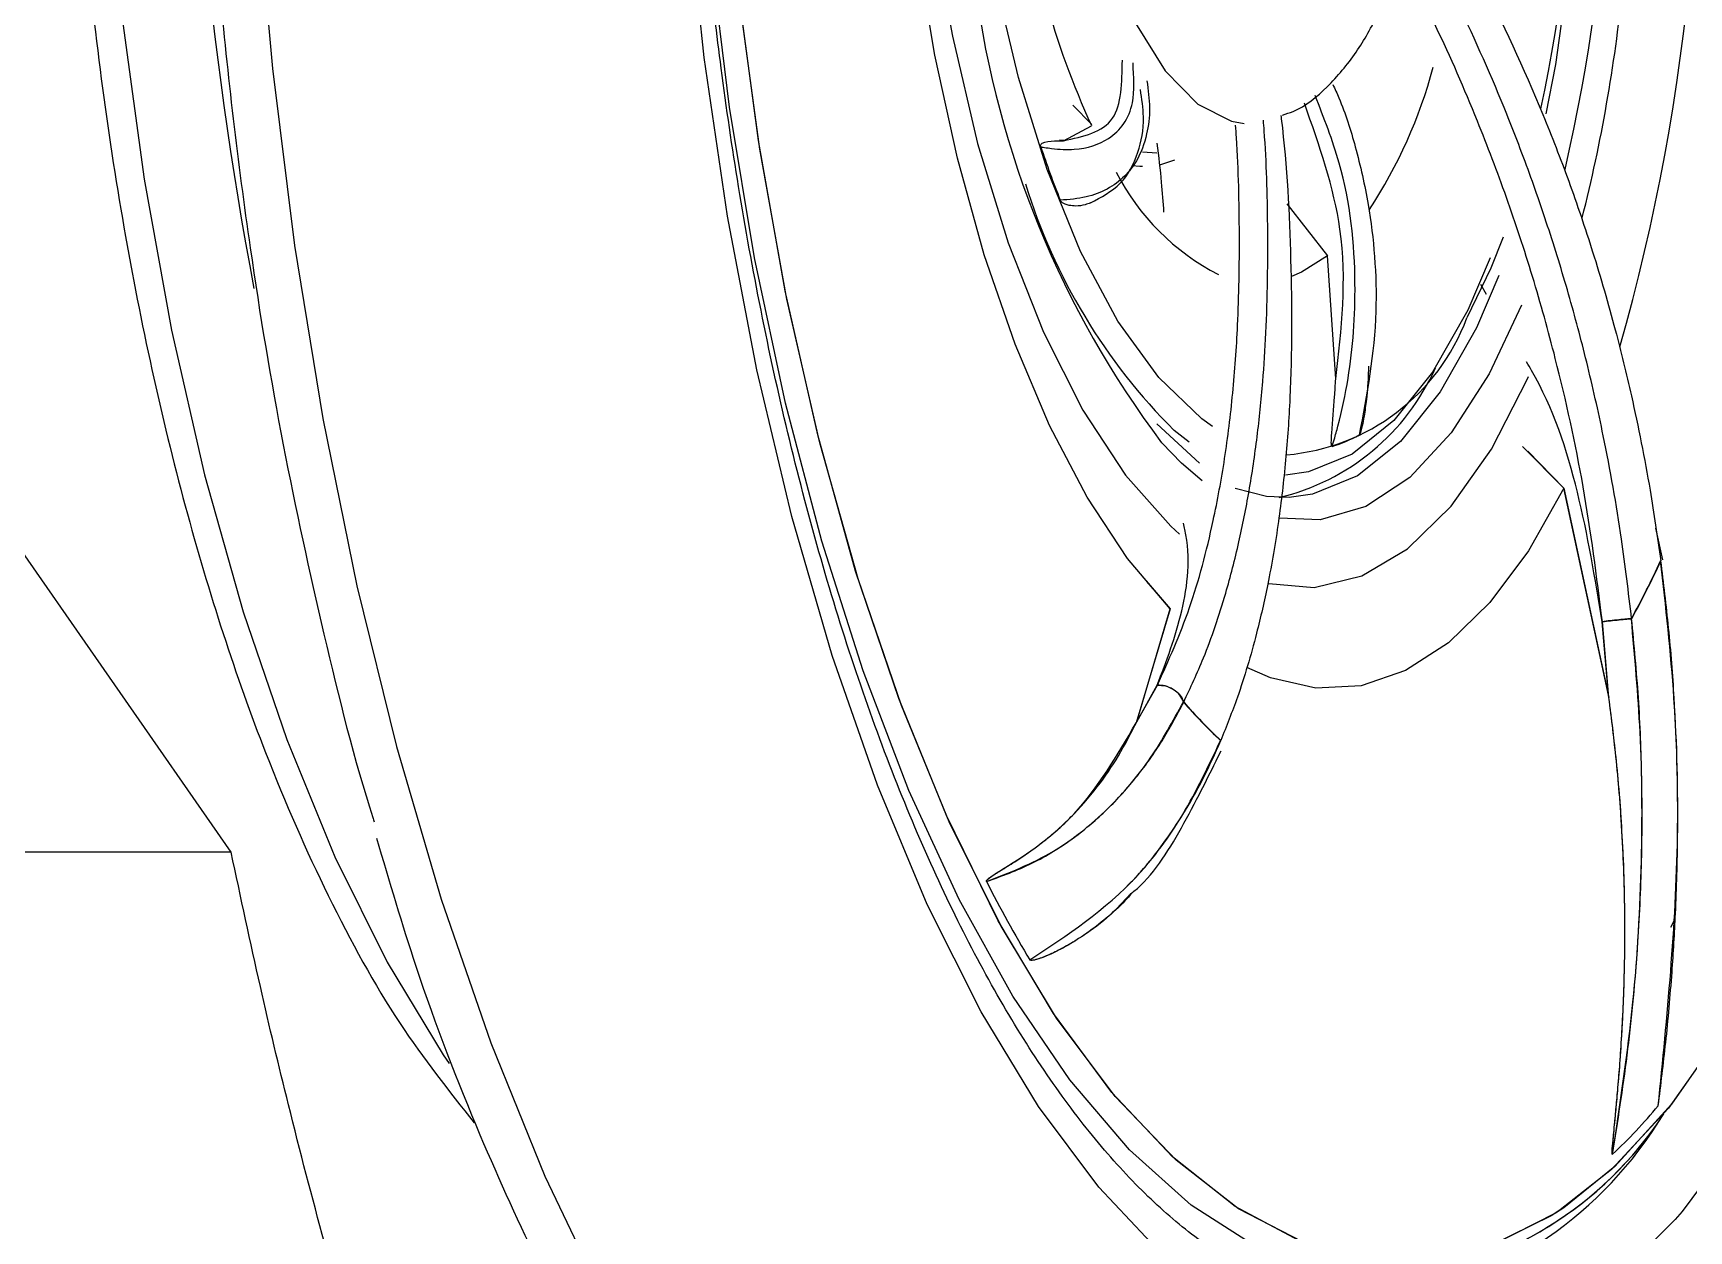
# Model space of a CAD drawing. Header units: inches. Extents: x 2 to 87, y 6 to 129.
# Drawn here: x 11.562 to 13.006, y 36.409 to 37.454 of the extents above; entities that cross this region are included whole.
import ezdxf

# ---------------------------------------------------------------- set-up
doc = ezdxf.new("R2010")
doc.units = ezdxf.units.IN
doc.header["$MEASUREMENT"] = 0
doc.layers.add('1', color=4, linetype='Continuous')

# ---------------------------------------------------------------- blocks, each defined once
blk = doc.blocks.new('2026 STRIDE')
at = {"layer": '1', "color": 3}
for p, q in [((10.1359, 16.2812), (10.1524, 16.2642)), ((10.1277, 16.2502), (10.1521, 16.2633)), ((10.1295, 16.2503), (10.1243, 16.2506)), ((10.1966, 16.2406), (10.2092, 16.2395)), ((10.3226, 16.195), (10.3578, 16.1499)), ((10.3651, 16.0424), (10.3578, 16.1499)), ((10.4967, 16.1162), (10.4917, 16.1247)), ((10.2464, 15.9689), (10.2092, 16.0032)), ((10.2372, 15.9873), (10.2242, 15.9975)), ((10.5281, 15.9836), (10.5641, 15.9472)), ((10.5328, 15.9794), (10.5641, 15.9472)), ((10.6031, 15.7666), (10.5641, 15.9472)), ((10.5641, 15.9472), (10.6033, 15.7646)), ((9.4017, 15.6296), (9.1985, 15.9216)), ((10.6503, 15.8847), (10.6443, 15.9124)), ((10.1997, 15.8664), (10.2206, 15.842)), ((10.2001, 15.8658), (10.2206, 15.842)), ((10.2206, 15.842), (10.1911, 15.7425)), ((10.1915, 15.7434), (10.2206, 15.842)), ((10.6031, 15.7666), (10.5975, 15.8307)), ((10.6033, 15.7646), (10.5977, 15.8307)), ((10.1911, 15.7425), (10.2096, 15.7753)), ((10.1915, 15.7434), (10.2094, 15.7753)), ((10.6575, 15.5643), (10.6612, 15.5714))]:
    blk.add_line(p, q, dxfattribs=at)
at = {"layer": '1', "color": 3, "flags": 128}
for points in [[(9.479, 17.537), (9.4549, 17.3962), (9.436, 17.2496), (9.4225, 17.0984), (9.4145, 16.9436), (9.412, 16.7865), (9.415, 16.6282), (9.4236, 16.4701), (9.4377, 16.3131), (9.4571, 16.1587), (9.4818, 16.0079), (9.5114, 15.8619), (9.5459, 15.7217), (9.5849, 15.5886), (9.6282, 15.4634), (9.6754, 15.3471), (9.7261, 15.2407)], [(10.6672, 15.3162), (10.6613, 15.3092), (10.6094, 15.2572)], [(10.2132, 15.2795), (10.1585, 15.3374), (10.1058, 15.408), (10.0558, 15.4905), (10.0088, 15.5841), (9.9654, 15.688), (9.9259, 15.8011), (9.8908, 15.9223), (9.8603, 16.0505), (9.8347, 16.1845), (9.8144, 16.3229), (9.7995, 16.4644), (9.7902, 16.6077), (9.7864, 16.7513), (9.7884, 16.8939), (9.796, 17.0342), (9.8092, 17.1707), (9.8278, 17.3022), (9.8518, 17.4274), (9.8807, 17.545)], [(10.2939, 15.2867), (10.239, 15.3218), (10.1853, 15.3701), (10.1333, 15.4311), (10.0836, 15.5042), (10.0367, 15.5885), (9.9929, 15.6834), (9.9529, 15.7879), (9.9168, 15.9009), (9.8852, 16.0213), (9.8583, 16.1479), (9.8364, 16.2795), (9.8198, 16.4147), (9.8085, 16.5522), (9.8026, 16.6906), (9.8024, 16.8286), (9.8076, 16.9647), (9.8184, 17.0977), (9.8346, 17.2262), (9.856, 17.349), (9.8824, 17.4647)], [(10.2939, 15.2867), (10.239, 15.3218), (10.1853, 15.3701), (10.1333, 15.4311), (10.0836, 15.5042), (10.0367, 15.5885), (9.9929, 15.6834), (9.9529, 15.7879), (9.9168, 15.9009), (9.8852, 16.0213), (9.8583, 16.1479), (9.8364, 16.2795), (9.8198, 16.4147), (9.8085, 16.5522), (9.8026, 16.6906), (9.8024, 16.8286), (9.8076, 16.9647), (9.8184, 17.0977), (9.8346, 17.2262), (9.856, 17.349), (9.8824, 17.4647)], [(10.561, 15.3176), (10.5536, 15.3128), (10.4998, 15.2863)], [(10.3328, 15.2911), (10.2773, 15.3207), (10.2227, 15.3639), (10.1697, 15.4202), (10.1189, 15.4891), (10.0706, 15.5699), (10.0255, 15.6618), (9.984, 15.7637), (9.9464, 15.8747), (9.9133, 15.9937), (9.8849, 16.1193), (9.8616, 16.2503), (9.8435, 16.3854), (9.8309, 16.5232), (9.8238, 16.6623), (9.8224, 16.8011), (9.8267, 16.9384), (9.8366, 17.0728), (9.8521, 17.2027), (9.8729, 17.3269), (9.8988, 17.4441)], [(10.564, 15.3196), (10.5567, 15.3147), (10.5029, 15.2875), (10.4478, 15.2742), (10.392, 15.275), (10.336, 15.2898), (10.2804, 15.3186), (10.2258, 15.361), (10.1727, 15.4166), (10.1217, 15.4848), (10.0733, 15.565), (10.028, 15.6562), (9.9863, 15.7576), (9.9485, 15.8681), (9.9151, 15.9866), (9.8864, 16.1119), (9.8628, 16.2427), (9.8444, 16.3776), (9.8315, 16.5152), (9.8241, 16.6542), (9.8224, 16.7932)], [(9.285, 16.7716), (9.2867, 16.6315), (9.2941, 16.4914), (9.3072, 16.3527), (9.3257, 16.2167), (9.3496, 16.0849), (9.3785, 15.9587), (9.4121, 15.8393), (9.4502, 15.7279), (9.4922, 15.6257), (9.5379, 15.5337), (9.5867, 15.453), (9.5919, 15.4453)], [(10.9278, 16.4998), (10.9238, 16.3624), (10.9142, 16.2279), (10.8991, 16.0977), (10.8786, 15.9731), (10.853, 15.8554), (10.8224, 15.7458), (10.7872, 15.6455), (10.7478, 15.5555), (10.7046, 15.4766), (10.658, 15.4098), (10.6085, 15.3556), (10.564, 15.3196)], [(10.9277, 16.4918), (10.9234, 16.3545), (10.9135, 16.2202), (10.8981, 16.0903), (10.8773, 15.9661), (10.8513, 15.8488), (10.8205, 15.7398), (10.7851, 15.64), (10.7455, 15.5506), (10.702, 15.4724), (10.6553, 15.4063), (10.6056, 15.3529), (10.561, 15.3176)], [(10.2206, 15.842), (10.1836, 15.8858), (10.1484, 15.9393), (10.1156, 16.0018), (10.0855, 16.0726), (10.0586, 16.1507), (10.0351, 16.2351), (10.0154, 16.3248), (9.9997, 16.4186)], [(10.2206, 15.842), (10.1836, 15.8858), (10.1484, 15.9393), (10.1156, 16.0018), (10.0855, 16.0726), (10.0586, 16.1507), (10.0351, 16.2351), (10.0154, 16.3248), (9.9997, 16.4186)], [(10.5696, 16.4089), (10.5568, 16.3168), (10.5485, 16.2737)], [(10.021, 16.394), (10.0308, 16.3415), (10.0528, 16.2478), (10.0794, 16.1612), (10.1101, 16.0833), (10.1444, 16.0153), (10.1817, 15.9586), (10.2212, 15.914), (10.2288, 15.9071)], [(10.1695, 16.4009), (10.1905, 16.3528), (10.2164, 16.3111), (10.2447, 16.2822), (10.2743, 16.2672), (10.2853, 16.2652)], [(10.9628, 16.3991), (10.9551, 16.2588), (10.942, 16.1223), (10.9233, 15.9908), (10.8994, 15.8657), (10.8704, 15.748), (10.8367, 15.6391), (10.7985, 15.5398), (10.7563, 15.4512), (10.7104, 15.374), (10.6672, 15.3162)], [(10.2575, 16.0008), (10.2483, 16.0075), (10.2107, 16.0438), (10.1752, 16.0929), (10.1426, 16.1537), (10.1134, 16.225), (10.0884, 16.3052), (10.0712, 16.3774)], [(10.211, 16.2292), (10.2125, 16.2295), (10.2249, 16.2334)], [(10.1876, 16.2287), (10.1943, 16.228), (10.1966, 16.2279)], [(10.5111, 16.166), (10.5003, 16.1391), (10.4794, 16.0956)], [(10.4998, 16.1481), (10.4802, 16.1025), (10.4496, 16.0482), (10.4157, 16.0061), (10.3794, 15.9769), (10.3413, 15.9613), (10.3214, 15.9586)], [(10.3578, 16.1499), (10.3352, 16.1355), (10.3264, 16.1318)], [(10.5075, 16.1327), (10.4879, 16.0871), (10.4563, 16.0312), (10.4215, 15.9879), (10.3841, 15.9578), (10.3449, 15.9418), (10.3245, 15.9391)], [(10.5272, 16.1068), (10.499, 16.0469), (10.4659, 15.9954), (10.4298, 15.9566), (10.3914, 15.9312), (10.3516, 15.9196), (10.3158, 15.9211)], [(10.3068, 15.864), (10.3463, 15.8606), (10.3878, 15.8706), (10.4278, 15.8943), (10.4657, 15.9315), (10.5009, 15.9813), (10.5326, 16.043), (10.5333, 16.0445)], [(10.2485, 15.9536), (10.2306, 15.969), (10.2133, 15.9868)], [(10.3245, 15.9391), (10.3047, 15.94), (10.2774, 15.9468)], [(10.5641, 15.9472), (10.5331, 15.8924), (10.4994, 15.8473), (10.4636, 15.8124), (10.4261, 15.7881), (10.3873, 15.7749), (10.3478, 15.7727), (10.3081, 15.7818), (10.2877, 15.7908)], [(10.5641, 15.9472), (10.5331, 15.8924), (10.4994, 15.8473), (10.4636, 15.8124), (10.4261, 15.7881), (10.3873, 15.7749), (10.3478, 15.7727), (10.3081, 15.7818), (10.2877, 15.7908)]]:
    blk.add_lwpolyline(points, dxfattribs=at)
at = {"layer": '1', "color": 3}
for centre, radius, start, end in [((9.0805, 16.5901), 1.4965, 347.9618, 8.4054), ((9.0006, 16.5852), 1.6054, 347.038, 7.5901), ((12.6861, 16.7409), 3.3228, 179.5947, 190.7484), ((8.8629, 16.5677), 1.8194, 344.1355, 5.745), ((10.8856, 16.4934), 0.8418, 187.4796, 216.997), ((9.2466, 16.5206), 1.3756, 345.7872, 354.2674), ((10.8145, 16.5667), 0.7286, 195.3268, 204.6058), ((10.0407, 16.4236), 0.4238, 326.5813, 345.0588), ((10.9805, 16.5369), 0.9202, 198.504, 201.5941), ((10.356, 16.3162), 0.205, 207.0877, 242.9717), ((10.5893, 16.3641), 0.5174, 197.0323, 225.1169), ((10.3066, 16.1601), 0.1845, 274.8356, 339.5393), ((10.2694, 16.1337), 0.2001, 283.3622, 335.975), ((10.3252, 16.1038), 0.1257, 287.0353, 298.691), ((9.9802, 16.1882), 0.7343, 331.0955, 335.5196), ((9.9804, 16.1882), 0.7343, 331.0959, 335.5199), ((10.5413, 16.0268), 0.4078, 220.7382, 227.2866), ((10.5415, 16.0268), 0.4078, 220.7387, 227.2873), ((11.0941, 16.1315), 1.1604, 207.0377, 210.8874), ((11.0941, 16.1315), 1.1604, 207.0378, 210.8879), ((10.3529, 15.5799), 0.3475, 280.1078, 328.9303), ((10.3816, 15.5771), 0.3219, 276.5773, 326.9058), ((10.3817, 15.5767), 0.3215, 276.5639, 326.7794), ((10.2768, 15.7171), 0.4815, 313.2169, 320.1393), ((10.2768, 15.7171), 0.4815, 313.2176, 320.1392)]:
    blk.add_arc(centre, radius, start, end, dxfattribs=at)
for points, knots in [([(9.147, 16.0591), (9.1412, 16.1005), (9.1298, 16.1826), (9.1159, 16.3062), (9.1045, 16.4283), (9.0956, 16.5485), (9.0891, 16.6666), (9.0849, 16.7794), (9.0828, 16.8878), (9.0825, 16.993), (9.0841, 17.0987), (9.0876, 17.2046), (9.0932, 17.313), (9.1012, 17.4254), (9.1123, 17.5434), (9.1265, 17.6614), (9.1431, 17.7742), (9.1614, 17.8793), (9.1815, 17.9778), (9.2009, 18.0603), (9.2185, 18.1274), (9.2335, 18.1803), (9.2485, 18.2294), (9.2635, 18.2748), (9.2783, 18.3167), (9.2928, 18.3554), (9.3101, 18.3986), (9.3305, 18.4458), (9.3543, 18.4961), (9.3784, 18.5423), (9.4025, 18.5845), (9.4266, 18.6231), (9.4506, 18.6581), (9.4728, 18.6877), (9.4933, 18.7127), (9.5119, 18.734), (9.5307, 18.7538), (9.5495, 18.7721), (9.5685, 18.7891), (9.5874, 18.8048), (9.6246, 18.8328), (9.681, 18.8662), (9.7584, 18.8935), (9.8229, 18.9023), (9.8733, 18.9018), (9.9093, 18.8983), (9.9456, 18.8916), (9.9822, 18.8817), (10.019, 18.8687), (10.0561, 18.8525), (10.0911, 18.8344), (10.1241, 18.8148), (10.1551, 18.7943), (10.1863, 18.7716), (10.2176, 18.7467), (10.2624, 18.7078), (10.3212, 18.6501), (10.3937, 18.567), (10.46, 18.4793), (10.5201, 18.3899), (10.5743, 18.3012), (10.6279, 18.2046), (10.6812, 18.0989), (10.732, 17.9878), (10.78, 17.8725), (10.8259, 17.7511), (10.8663, 17.6331), (10.9048, 17.5092), (10.9353, 17.4009), (10.9653, 17.2835), (10.9912, 17.1715), (11.0156, 17.0529), (11.0378, 16.9312), (11.0577, 16.8043), (11.0752, 16.6705), (11.0902, 16.5279), (11.1016, 16.3763), (11.1089, 16.2156), (11.1095, 16.1114), (11.1097, 16.0602)], [0, 0, 0, 0, 0.0149771, 0.0296905, 0.0441417, 0.0583327, 0.0722648, 0.0859397, 0.0983257, 0.1108928, 0.1236396, 0.1365649, 0.1496673, 0.1638395, 0.1790077, 0.195164, 0.2105997, 0.2251547, 0.2396337, 0.2538678, 0.2628523, 0.2714536, 0.2796732, 0.2875131, 0.2949746, 0.3020592, 0.3087682, 0.3194936, 0.3299053, 0.3400053, 0.3497956, 0.3592779, 0.368454, 0.3773253, 0.3840743, 0.3907467, 0.3973431, 0.4038639, 0.4103096, 0.4166804, 0.4229769, 0.4472221, 0.471047, 0.4944716, 0.5048944, 0.5153171, 0.5257417, 0.5361699, 0.5466038, 0.557045, 0.5674955, 0.5761401, 0.5848276, 0.5935593, 0.6023363, 0.6111599, 0.631397, 0.6521347, 0.6733932, 0.6893795, 0.705918, 0.7230221, 0.7399421, 0.7579698, 0.7747796, 0.7911336, 0.8096716, 0.8231435, 0.8404373, 0.8516412, 0.8677048, 0.8822214, 0.8951613, 0.9118887, 0.9277843, 0.9428298, 0.9625032, 0.9815658, 1, 1, 1, 1]), ([(9.5123, 17.8284), (9.5055, 17.8202), (9.469, 17.7759), (9.4209, 17.674), (9.3673, 17.532), (9.3279, 17.3888), (9.2914, 17.2052), (9.2649, 16.9775), (9.2566, 16.708), (9.2702, 16.436), (9.3048, 16.1725), (9.3586, 15.9282), (9.4214, 15.735), (9.486, 15.5884), (9.5463, 15.4784), (9.5916, 15.4215), (9.6137, 15.3937)], [0, 0, 0, 0, 0.018943, 0.1024, 0.161238, 0.221946, 0.282696, 0.373631, 0.464458, 0.555186, 0.645365, 0.734778, 0.82345, 0.882214, 0.942497, 1, 1, 1, 1]), ([(9.373, 16.8262), (9.3734, 16.7535), (9.3743, 16.6058), (9.3899, 16.3806), (9.4145, 16.1721), (9.4459, 15.9837), (9.4823, 15.8181), (9.5094, 15.7084), (9.5261, 15.6574), (9.5265, 15.6561)], [0, 0, 0, 0, 0.178087, 0.361697, 0.550475, 0.698041, 0.845624, 0.996331, 1, 1, 1, 1]), ([(10.3188, 16.2726), (10.3219, 16.2736), (10.3367, 16.2782), (10.3587, 16.2969), (10.3832, 16.3256), (10.4027, 16.3604), (10.4181, 16.3985), (10.431, 16.4422), (10.4401, 16.4881), (10.4457, 16.5327), (10.4487, 16.574), (10.4497, 16.6124), (10.4489, 16.6384), (10.4486, 16.6496)], [0, 0, 0, 0, 0.029344, 0.140031, 0.255376, 0.363734, 0.466548, 0.567107, 0.683967, 0.772685, 0.846767, 0.934557, 1, 1, 1, 1]), ([(10.4121, 15.2386), (10.4086, 15.238), (10.3889, 15.2345), (10.3545, 15.2393), (10.3086, 15.2533), (10.2643, 15.2773), (10.2204, 15.3104), (10.1769, 15.353), (10.1341, 15.4048), (10.0924, 15.4658), (10.0522, 15.5355), (10.0138, 15.6136), (9.9777, 15.6993), (9.9443, 15.792), (9.9139, 15.8907), (9.8868, 15.9942), (9.8635, 16.1008), (9.8441, 16.2074), (9.8294, 16.3078), (9.8189, 16.3972), (9.8109, 16.4822), (9.8057, 16.5559), (9.8035, 16.6045), (9.8026, 16.6227)], [0, 0, 0, 0, 0.013678, 0.076547, 0.132425, 0.186106, 0.238749, 0.29105, 0.34333, 0.39573, 0.44832, 0.501089, 0.553984, 0.606922, 0.659784, 0.712384, 0.764388, 0.815074, 0.862382, 0.902294, 0.935631, 0.976022, 1, 1, 1, 1]), ([(10.4381, 16.4819), (10.4561, 16.4519), (10.4955, 16.3864), (10.5375, 16.2952), (10.5689, 16.2147), (10.5901, 16.152), (10.6083, 16.0894), (10.6252, 16.0201), (10.6386, 15.9529), (10.6457, 15.9045), (10.6487, 15.8839)], [0, 0, 0, 0, 0.176007, 0.384961, 0.483076, 0.584169, 0.692529, 0.781961, 0.907455, 1, 1, 1, 1]), ([(10.6232, 15.8333), (10.6204, 15.8564), (10.614, 15.91), (10.6007, 15.9848), (10.5847, 16.056), (10.5684, 16.117), (10.5505, 16.1753), (10.5315, 16.2295), (10.5054, 16.2967), (10.4719, 16.3711), (10.4416, 16.4313), (10.4255, 16.4591), (10.424, 16.4618)], [0, 0, 0, 0, 0.101476, 0.235233, 0.331877, 0.422404, 0.515355, 0.605274, 0.682257, 0.84497, 0.985015, 1, 1, 1, 1]), ([(10.5977, 15.8307), (10.5927, 15.8701), (10.5828, 15.9477), (10.5606, 16.048), (10.5373, 16.1318), (10.5145, 16.2009), (10.4867, 16.2739), (10.4559, 16.3446), (10.4318, 16.391), (10.4213, 16.4114)], [0, 0, 0, 0, 0.188814, 0.371953, 0.492058, 0.611145, 0.729595, 0.881226, 1, 1, 1, 1]), ([(10.1277, 16.2502), (10.1448, 16.2538), (10.178, 16.2607), (10.1787, 16.3009), (10.179, 16.3203)], [0, 0, 0, 0, 0.514726, 1, 1, 1, 1]), ([(10.1078, 16.2449), (10.1082, 16.2448), (10.1093, 16.2446), (10.1125, 16.2441), (10.1222, 16.2427), (10.1432, 16.2419), (10.171, 16.2506), (10.1907, 16.2768), (10.189, 16.3059), (10.1883, 16.3182)], [0, 0, 0, 0, 0.007555, 0.020181, 0.060495, 0.198159, 0.455665, 0.770483, 1, 1, 1, 1]), ([(10.2004, 16.3024), (10.2015, 16.2944), (10.2037, 16.2777), (10.2006, 16.2538), (10.1931, 16.2339), (10.1809, 16.2181), (10.1663, 16.2074), (10.1475, 16.2001), (10.1326, 16.1989), (10.1248, 16.1983)], [0, 0, 0, 0, 0.128733, 0.267481, 0.43795, 0.56224, 0.705596, 0.848307, 1, 1, 1, 1]), ([(10.1511, 16.196), (10.1605, 16.2009), (10.1788, 16.2103), (10.1934, 16.2376), (10.199, 16.2663), (10.196, 16.2867), (10.1948, 16.2948)], [0, 0, 0, 0, 0.301845, 0.586549, 0.835194, 1, 1, 1, 1]), ([(10.3626, 16.2993), (10.3644, 16.2954), (10.3725, 16.2778), (10.3833, 16.2428), (10.394, 16.1964), (10.3997, 16.1482), (10.4017, 16.0793), (10.3922, 16.0289), (10.3856, 15.9935)], [0, 0, 0, 0, 0.039264, 0.17846, 0.339661, 0.483833, 0.637529, 1, 1, 1, 1]), ([(10.3651, 16.0424), (10.3701, 16.0857), (10.3793, 16.1647), (10.3507, 16.2461), (10.3378, 16.2829)], [0, 0, 0, 0, 0.547931, 1, 1, 1, 1]), ([(10.362, 15.9836), (10.3623, 15.9843), (10.3628, 15.9863), (10.3646, 15.9921), (10.3697, 16.0108), (10.3791, 16.0548), (10.3846, 16.1309), (10.3759, 16.2165), (10.3548, 16.2701), (10.3471, 16.2896)], [0, 0, 0, 0, 0.007947, 0.021227, 0.063631, 0.208429, 0.47928, 0.810413, 1, 1, 1, 1]), ([(10.2096, 15.7753), (10.2194, 15.7971), (10.2387, 15.8401), (10.2569, 15.9088), (10.2687, 15.9724), (10.2757, 16.0296), (10.2804, 16.0945), (10.2816, 16.1689), (10.2803, 16.2276), (10.278, 16.2601), (10.2778, 16.2637)], [0, 0, 0, 0, 0.178529, 0.351694, 0.465257, 0.577857, 0.689856, 0.833228, 0.981547, 1, 1, 1, 1]), ([(10.2325, 15.7606), (10.2384, 15.7732), (10.2521, 15.8024), (10.268, 15.8495), (10.2808, 15.8988), (10.2899, 15.9445), (10.2968, 15.9912), (10.3016, 16.0375), (10.3055, 16.0984), (10.3064, 16.1711), (10.3047, 16.2337), (10.3023, 16.2649), (10.3021, 16.268)], [0, 0, 0, 0, 0.101476, 0.235233, 0.331877, 0.422404, 0.515355, 0.605274, 0.682256, 0.846046, 0.985015, 1, 1, 1, 1]), ([(10.3173, 16.2721), (10.3174, 16.2712), (10.3227, 16.2281), (10.3268, 16.1448), (10.327, 16.0459), (10.3217, 15.9708), (10.3154, 15.9163), (10.3068, 15.8659), (10.295, 15.8145), (10.2815, 15.7687), (10.2698, 15.7395), (10.2649, 15.7271)], [0, 0, 0, 0, 0.004312, 0.201211, 0.403197, 0.498403, 0.596499, 0.701646, 0.788426, 0.910199, 1, 1, 1, 1]), ([(10.1078, 16.2449), (10.1078, 16.245), (10.1077, 16.2452), (10.1077, 16.2456), (10.1077, 16.2459), (10.1077, 16.2463), (10.1079, 16.2469), (10.1091, 16.2483), (10.1142, 16.2498), (10.1208, 16.25), (10.126, 16.2501), (10.1277, 16.2502)], [0, 0, 0, 0, 0.0055006, 0.0110552, 0.016084, 0.0215799, 0.030977, 0.0603237, 0.1952739, 0.7306037, 1, 1, 1, 1]), ([(10.2092, 16.248), (10.2106, 16.2365), (10.2131, 16.2156), (10.2144, 16.1964), (10.215, 16.1878)], [0, 0, 0, 0, 0.551893, 1, 1, 1, 1]), ([(10.1511, 16.196), (10.1496, 16.1954), (10.1457, 16.1938), (10.1395, 16.193), (10.1334, 16.1935), (10.1295, 16.1946), (10.1272, 16.1958), (10.1258, 16.1968), (10.1252, 16.1976), (10.1249, 16.1981), (10.1248, 16.1983)], [0, 0, 0, 0, 0.191801, 0.519634, 0.729787, 0.856818, 0.93009, 0.970764, 0.992671, 1, 1, 1, 1]), ([(10.5093, 14.9951), (10.5287, 15.0189), (10.5749, 15.0755), (10.6389, 15.1727), (10.7039, 15.2872), (10.7628, 15.4122), (10.8154, 15.5478), (10.8608, 15.693), (10.8978, 15.8451), (10.9242, 15.9835), (10.9351, 16.0722), (10.9394, 16.1074)], [0, 0, 0, 0, 0.076525, 0.182437, 0.292978, 0.40923, 0.531607, 0.659005, 0.788233, 0.915857, 1, 1, 1, 1]), ([(10.3936, 16.0535), (10.3936, 16.0517), (10.3935, 16.0418), (10.3923, 16.0271), (10.3902, 16.0117), (10.3885, 16.0026), (10.3873, 15.9975), (10.3865, 15.995), (10.3859, 15.9938), (10.3856, 15.9936), (10.3856, 15.9935)], [0, 0, 0, 0, 0.0817827, 0.4541759, 0.6929103, 0.8372354, 0.9204968, 0.9667255, 0.9916316, 1, 1, 1, 1]), ([(10.5975, 15.8307), (10.5913, 15.8685), (10.5789, 15.9436), (10.5539, 16.0199), (10.533, 16.0548), (10.5315, 16.0573)], [0, 0, 0, 0, 0.485245, 0.963035, 1, 1, 1, 1]), ([(10.362, 15.9836), (10.362, 15.9836), (10.3619, 15.9836), (10.3617, 15.9837), (10.3616, 15.9839), (10.3615, 15.9843), (10.3613, 15.9853), (10.3612, 15.9892), (10.3622, 16.0034), (10.3638, 16.0217), (10.3648, 16.0372), (10.3651, 16.0424)], [0, 0, 0, 0, 0.0055006, 0.0110552, 0.016084, 0.0215799, 0.030977, 0.0603237, 0.1952739, 0.7306037, 1, 1, 1, 1]), ([(10.2094, 15.7753), (10.2174, 15.7963), (10.2334, 15.8381), (10.2389, 15.8881), (10.2328, 15.9148), (10.2324, 15.9167)], [0, 0, 0, 0, 0.485245, 0.963035, 1, 1, 1, 1]), ([(10.6464, 15.4084), (10.6542, 15.4864), (10.6658, 15.6034), (10.6619, 15.7641), (10.6529, 15.844), (10.6485, 15.8839)], [0, 0, 0, 0, 0.500022, 0.750062, 1, 1, 1, 1]), ([(10.6464, 15.4084), (10.6487, 15.4268), (10.6535, 15.4653), (10.6584, 15.5214), (10.662, 15.5815), (10.6638, 15.6454), (10.6631, 15.7082), (10.6603, 15.7687), (10.656, 15.8245), (10.6511, 15.8644), (10.6487, 15.8839)], [0, 0, 0, 0, 0.1189931, 0.2501781, 0.358069, 0.500219, 0.6521265, 0.7501484, 0.8773468, 1, 1, 1, 1]), ([(10.623, 15.8333), (10.6217, 15.8332), (10.619, 15.833), (10.6122, 15.8323), (10.6046, 15.8315), (10.5998, 15.831), (10.5975, 15.8307)], [0, 0, 0, 0, 0.243747, 0.504295, 0.76245, 1, 1, 1, 1]), ([(10.5977, 15.8307), (10.6001, 15.831), (10.6048, 15.8315), (10.6125, 15.8323), (10.6192, 15.833), (10.6219, 15.8332), (10.6232, 15.8333)], [0, 0, 0, 0, 0.2406304, 0.5000002, 0.75937, 1, 1, 1, 1]), ([(10.6065, 15.3661), (10.6132, 15.41), (10.6258, 15.4935), (10.6328, 15.6174), (10.6323, 15.7297), (10.6259, 15.8003), (10.623, 15.8333)], [0, 0, 0, 0, 0.292679, 0.556946, 0.792739, 1, 1, 1, 1]), ([(10.6065, 15.3661), (10.6111, 15.3948), (10.6202, 15.4524), (10.6283, 15.5366), (10.6323, 15.6174), (10.6326, 15.6917), (10.6298, 15.7639), (10.6254, 15.8103), (10.6232, 15.8333)], [0, 0, 0, 0, 0.192209, 0.385632, 0.546718, 0.708701, 0.855465, 1, 1, 1, 1]), ([(10.2323, 15.7606), (10.2314, 15.7627), (10.2295, 15.7669), (10.2236, 15.7719), (10.2165, 15.7751), (10.2117, 15.7752), (10.2094, 15.7753)], [0, 0, 0, 0, 0.243747, 0.504295, 0.76245, 1, 1, 1, 1]), ([(10.2096, 15.7753), (10.2119, 15.7752), (10.2167, 15.7751), (10.2239, 15.7719), (10.2297, 15.7668), (10.2316, 15.7626), (10.2325, 15.7606)], [0, 0, 0, 0, 0.24063, 0.5, 0.75937, 1, 1, 1, 1]), ([(10.0605, 15.604), (10.0804, 15.6117), (10.1181, 15.6265), (10.1656, 15.6645), (10.2036, 15.7085), (10.2232, 15.744), (10.2323, 15.7606)], [0, 0, 0, 0, 0.29268, 0.556946, 0.792739, 1, 1, 1, 1]), ([(10.0605, 15.604), (10.0739, 15.6089), (10.1005, 15.6186), (10.1355, 15.6404), (10.1661, 15.6662), (10.1916, 15.6946), (10.2139, 15.7258), (10.2264, 15.7491), (10.2325, 15.7606)], [0, 0, 0, 0, 0.195459, 0.390276, 0.552712, 0.713557, 0.858443, 1, 1, 1, 1]), ([(10.6065, 15.3661), (10.6065, 15.3661), (10.6065, 15.3661), (10.6064, 15.3661), (10.6064, 15.3661), (10.6063, 15.3662), (10.6063, 15.3663), (10.6063, 15.3664), (10.6062, 15.3668), (10.6062, 15.3677), (10.6063, 15.3716), (10.6071, 15.379), (10.6082, 15.3911), (10.6097, 15.4063), (10.6115, 15.4258), (10.6134, 15.45), (10.6151, 15.4768), (10.6165, 15.5067), (10.6173, 15.5401), (10.6175, 15.5912), (10.6151, 15.6522), (10.6097, 15.7152), (10.605, 15.7514), (10.6031, 15.7666)], [0, 0, 0, 0, 0.000297, 0.000559, 0.000801, 0.001042, 0.001303, 0.001598, 0.002331, 0.004503, 0.007716, 0.031456, 0.060115, 0.099114, 0.147326, 0.208575, 0.282686, 0.350178, 0.43385, 0.53338, 0.731885, 0.886915, 1, 1, 1, 1]), ([(10.6065, 15.3661), (10.6065, 15.3661), (10.6064, 15.3661), (10.6064, 15.3661), (10.6064, 15.3662), (10.6063, 15.3662), (10.6063, 15.3664), (10.6062, 15.3669), (10.6062, 15.3689), (10.6065, 15.3727), (10.607, 15.3786), (10.6077, 15.3859), (10.6087, 15.3962), (10.61, 15.4101), (10.6116, 15.428), (10.6133, 15.4492), (10.6149, 15.4741), (10.6163, 15.5027), (10.6172, 15.5346), (10.6175, 15.5818), (10.6157, 15.6404), (10.6108, 15.7059), (10.6057, 15.7461), (10.6033, 15.7646)], [0, 0, 0, 0, 0.000435, 0.000807, 0.000988, 0.001175, 0.001595, 0.002741, 0.004407, 0.016867, 0.030653, 0.049102, 0.072201, 0.109564, 0.155293, 0.209281, 0.271399, 0.344964, 0.425301, 0.512248, 0.7001, 0.862329, 1, 1, 1, 1]), ([(10.0605, 15.604), (10.0605, 15.604), (10.0605, 15.6041), (10.0605, 15.6042), (10.0605, 15.6043), (10.0605, 15.6044), (10.0605, 15.6046), (10.0606, 15.6048), (10.0607, 15.6051), (10.0611, 15.6056), (10.0632, 15.6076), (10.0668, 15.6099), (10.0715, 15.6129), (10.0765, 15.6159), (10.0822, 15.6194), (10.0889, 15.6237), (10.0963, 15.6287), (10.1051, 15.635), (10.1151, 15.6428), (10.1261, 15.6524), (10.1416, 15.6675), (10.1594, 15.6886), (10.1775, 15.7157), (10.1871, 15.7346), (10.1915, 15.7434)], [0, 0, 0, 0, 0.000333, 0.000622, 0.000893, 0.001176, 0.001495, 0.002083, 0.002831, 0.005715, 0.009976, 0.041211, 0.070681, 0.097317, 0.13425, 0.176598, 0.224292, 0.277254, 0.350407, 0.427941, 0.509735, 0.693839, 0.856973, 1, 1, 1, 1]), ([(10.0605, 15.604), (10.0605, 15.604), (10.0605, 15.6041), (10.0605, 15.6042), (10.0605, 15.6043), (10.0605, 15.6044), (10.0605, 15.6047), (10.0606, 15.605), (10.0614, 15.6061), (10.0652, 15.609), (10.0797, 15.6179), (10.1055, 15.6343), (10.1497, 15.6717), (10.1745, 15.7141), (10.1911, 15.7425)], [0, 0, 0, 0, 0.000433, 0.000804, 0.000984, 0.001172, 0.001593, 0.002742, 0.004411, 0.01688, 0.072248, 0.271558, 0.512493, 1, 1, 1, 1]), ([(10.0983, 15.5358), (10.131, 15.5572), (10.1801, 15.5894), (10.233, 15.6603), (10.2541, 15.7049), (10.2647, 15.7271)], [0, 0, 0, 0, 0.499974, 0.750046, 1, 1, 1, 1]), ([(10.1833, 15.6003), (10.1864, 15.6033), (10.1983, 15.6152), (10.2144, 15.6361), (10.2334, 15.6645), (10.2497, 15.693), (10.2599, 15.7159), (10.2649, 15.7271)], [0, 0, 0, 0, 0.093388, 0.368781, 0.546761, 0.777357, 1, 1, 1, 1]), ([(10.1857, 15.593), (10.1868, 15.5938), (10.2045, 15.6073), (10.2313, 15.6497), (10.2538, 15.6953), (10.2651, 15.718)], [0, 0, 0, 0, 0.033086, 0.51659, 1, 1, 1, 1]), ([(9.5285, 15.642), (9.5396, 15.6043), (9.5668, 15.5122), (9.6154, 15.3879), (9.6692, 15.2692), (9.7243, 15.167), (9.7858, 15.0712), (9.8502, 14.9905), (9.917, 14.9242), (9.9849, 14.8726), (10.0579, 14.8348), (10.1298, 14.8147), (10.1951, 14.8104), (10.2525, 14.8179), (10.308, 14.8345), (10.367, 14.8644), (10.4135, 14.8942), (10.4387, 14.9206), (10.4425, 14.9246)], [0, 0, 0, 0, 0.055788, 0.135951, 0.204976, 0.267932, 0.338201, 0.417211, 0.478163, 0.5466, 0.621341, 0.691398, 0.754083, 0.809903, 0.858118, 0.917291, 0.987375, 1, 1, 1, 1]), ([(9.4017, 15.6296), (9.2765, 15.6296), (9.0259, 15.6296), (8.8201, 15.6296), (8.7172, 15.6296)], [0, 0, 0, 0, 0.499995, 1, 1, 1, 1]), ([(11.3138, 14.7339), (11.3008, 14.6983), (11.2745, 14.6264), (11.2303, 14.5256), (11.1855, 14.436), (11.1441, 14.3636), (11.1074, 14.3059), (11.0725, 14.2559), (11.0401, 14.214), (11.0106, 14.179), (10.9844, 14.1501), (10.9566, 14.1218), (10.9273, 14.0943), (10.8965, 14.068), (10.8641, 14.0432), (10.8306, 14.0203), (10.7935, 13.998), (10.7502, 13.9758), (10.6974, 13.9545), (10.6394, 13.9381), (10.5816, 13.9291), (10.5294, 13.9267), (10.4839, 13.9291), (10.4369, 13.9354), (10.3871, 13.9468), (10.3331, 13.9649), (10.282, 13.9876), (10.2277, 14.0171), (10.17, 14.0552), (10.1088, 14.1039), (10.0497, 14.1591), (9.9916, 14.2215), (9.9339, 14.2922), (9.8761, 14.3724), (9.819, 14.4619), (9.7627, 14.5609), (9.7158, 14.6538), (9.6777, 14.7361), (9.646, 14.8094), (9.6129, 14.8916), (9.5782, 14.9848), (9.544, 15.0852), (9.5121, 15.187), (9.481, 15.2952), (9.4531, 15.4022), (9.4259, 15.5159), (9.4101, 15.5904), (9.4017, 15.6296)], [0, 0, 0, 0, 0.02795, 0.056547, 0.085778, 0.109548, 0.127747, 0.146416, 0.165549, 0.178087, 0.191159, 0.204761, 0.218888, 0.233535, 0.248698, 0.264371, 0.279877, 0.299402, 0.322899, 0.350309, 0.375867, 0.398453, 0.41811, 0.43487, 0.459335, 0.482721, 0.505043, 0.526316, 0.554345, 0.581929, 0.60908, 0.635806, 0.663753, 0.692357, 0.721614, 0.751522, 0.782081, 0.799927, 0.81747, 0.838815, 0.861241, 0.884509, 0.908482, 0.929545, 0.955038, 0.976312, 1, 1, 1, 1]), ([(10.1872, 15.594), (10.1859, 15.5925), (10.1796, 15.5849), (10.1671, 15.5737), (10.1507, 15.5605), (10.1355, 15.5507), (10.123, 15.5438), (10.1123, 15.5389), (10.1049, 15.5361), (10.1002, 15.5352), (10.0989, 15.5354), (10.0985, 15.5356), (10.0983, 15.5357), (10.0983, 15.5358)], [0, 0, 0, 0, 0.052638, 0.251971, 0.454323, 0.628123, 0.758499, 0.855521, 0.960291, 0.987389, 0.995429, 0.998122, 1, 1, 1, 1]), ([(10.1856, 15.5927), (10.1798, 15.5865), (10.1672, 15.5728), (10.1483, 15.5587), (10.1317, 15.5484), (10.118, 15.5413), (10.1078, 15.5369), (10.101, 15.5353), (10.0991, 15.5353), (10.0986, 15.5355), (10.0984, 15.5356), (10.0983, 15.5357), (10.0983, 15.5358)], [0, 0, 0, 0, 0.227537, 0.497775, 0.661894, 0.785519, 0.941498, 0.982041, 0.993743, 0.997512, 0.998905, 1, 1, 1, 1])]:
    blk.add_open_spline(points, degree=3, knots=knots, dxfattribs=at)

msp = doc.modelspace()

# ---------------------------------------------------------------- block references
msp.add_blockref('2026 STRIDE', (2.3326, 21.1096))

doc.saveas('drawing.dxf')
